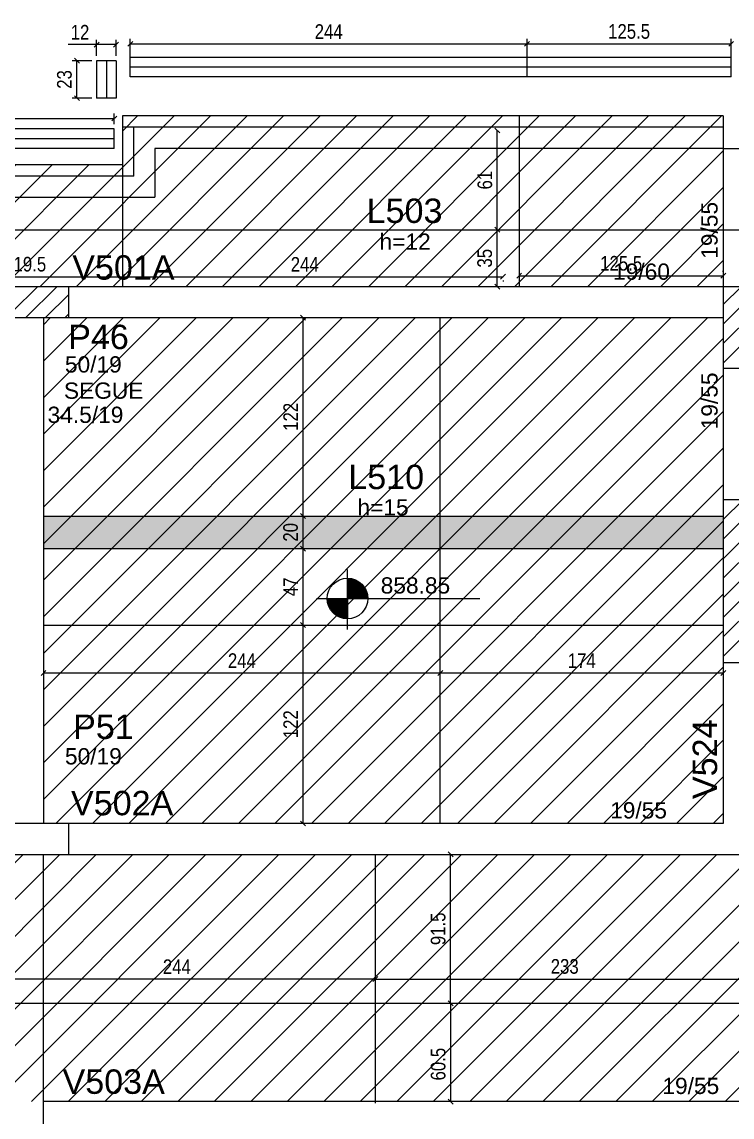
# Model space of a CAD drawing. Header units: millimetres. Extents: x 3536 to 7055, y 911 to 3688.
# Drawn here: x 5786 to 6223, y 3006 to 3680 of the extents above; entities that cross this region are included whole.
import ezdxf

# ---------------------------------------------------------------- set-up
doc = ezdxf.new("R2010")
doc.units = ezdxf.units.MM
for name, color, linetype in [('3', 3, 'Continuous'), ('4', 4, 'Continuous'), ('7', 7, 'Continuous'), ('COTA', 241, 'Continuous'), ('Painéis', 200, 'Continuous'), ('SARR_2.2x7', 40, 'Continuous')]:
    doc.layers.add(name, color=color, linetype=linetype)
doc.layers.add('Hachura', color=251, linetype='Continuous', lineweight=9)
doc.layers.add('REAPROVEITAMENTO', color=251, linetype='Continuous', lineweight=9)
doc.styles.add('COTA TECNICA-50', font='techl___.ttf', dxfattribs={"height": 9})
doc.styles.get("Standard").update_dxf_attribs({"font": 'arial.ttf'})
doc.dimstyles.new('COTA PAINEL-50', dxfattribs={"dimtxt": 9, "dimasz": 3, "dimexe": 3, "dimexo": 3, "dimgap": 3, "dimtad": 1, "dimdec": 1, "dimzin": 12, "dimdsep": 46, "dimtxsty": 'COTA TECNICA-50', "dimblk1": 'OBLIQUE', "dimblk2": 'OBLIQUE', "dimsah": 1, "dimcen": 0.9, "dimclrd": 4, "dimclre": 4, "dimclrt": 240, "dimadec": 1, "dimazin": 3, "dimtfac": 1, "dimtdec": 1, "dimtmove": 0, "dimatfit": 3, "dimfxl": 1, "dimtolj": 1, "dimtzin": 12, "dimarcsym": 0})

# ---------------------------------------------------------------- blocks, each defined once
blk = doc.blocks.new('_Oblique')
at = {"color": 0, "linetype": 'ByBlock', "lineweight": -2}
blk.add_line((-0.5, -0.5), (0.5, 0.5), dxfattribs=at)
blk = doc.blocks.new('*D7')
at = {"layer": 'COTA', "color": 4, "lineweight": -2, "transparency": 16777216}
blk.add_line((6050.05, 3076.44), (6050.05, 3167.94), dxfattribs=at)
at = {"layer": 'Defpoints', "color": 0, "transparency": 16777216}
for p in [(6050.05, 3167.94), (6050.05, 3167.94), (6050.05, 3076.44)]:
    blk.add_point(p, dxfattribs=at)
at = {"layer": 'COTA', "color": 4, "lineweight": -2, "transparency": 16777216, "xscale": 3, "yscale": 3, "zscale": 3}
for p, rotation in [((6050.05, 3167.94), 90), ((6050.05, 3076.44), 270)]:
    blk.add_blockref('_Oblique', p, dxfattribs=dict(at, rotation=rotation))
at = {"layer": 'COTA', "color": 240, "transparency": 16777216, "insert": (6042.43, 3122.19), "char_height": 9, "attachment_point": 5, "rotation": 90, "style": 'COTA TECNICA-50'}
blk.add_mtext('\\A1;91.5', dxfattribs=at)
blk = doc.blocks.new('*D8')
at = {"layer": 'COTA', "color": 4, "lineweight": -2, "transparency": 16777216}
blk.add_line((6003.72, 3091.32), (5759.72, 3091.32), dxfattribs=at)
at = {"layer": 'Defpoints', "color": 0, "transparency": 16777216}
for p in [(5759.72, 3091.32), (5759.72, 3091.32), (6003.72, 3091.32)]:
    blk.add_point(p, dxfattribs=at)
at = {"layer": 'COTA', "color": 4, "lineweight": -2, "transparency": 16777216, "xscale": 3, "yscale": 3, "zscale": 3, "rotation": 180}
blk.add_blockref('_Oblique', (5759.72, 3091.32), dxfattribs=at)
at = {"layer": 'COTA', "color": 4, "lineweight": -2, "transparency": 16777216, "xscale": 3, "yscale": 3, "zscale": 3}
blk.add_blockref('_Oblique', (6003.72, 3091.32), dxfattribs=at)
at = {"layer": 'COTA', "color": 240, "transparency": 16777216, "insert": (5881.72, 3098.89), "char_height": 9, "attachment_point": 5, "style": 'COTA TECNICA-50'}
blk.add_mtext('\\A1;244', dxfattribs=at)
blk = doc.blocks.new('*D10')
at = {"layer": 'COTA', "color": 4, "lineweight": -2, "transparency": 16777216}
blk.add_line((6003.72, 3091.32), (6236.72, 3091.32), dxfattribs=at)
at = {"layer": 'Defpoints', "color": 0, "transparency": 16777216}
for p in [(6003.72, 3091.32), (6236.72, 3091.32), (6236.72, 3091.32)]:
    blk.add_point(p, dxfattribs=at)
at = {"layer": 'COTA', "color": 4, "lineweight": -2, "transparency": 16777216, "xscale": 3, "yscale": 3, "zscale": 3, "rotation": 180}
blk.add_blockref('_Oblique', (6003.72, 3091.32), dxfattribs=at)
at = {"layer": 'COTA', "color": 4, "lineweight": -2, "transparency": 16777216, "xscale": 3, "yscale": 3, "zscale": 3}
blk.add_blockref('_Oblique', (6236.72, 3091.32), dxfattribs=at)
at = {"layer": 'COTA', "color": 240, "transparency": 16777216, "insert": (6120.22, 3099.02), "char_height": 9, "attachment_point": 5, "style": 'COTA TECNICA-50'}
blk.add_mtext('\\A1;233', dxfattribs=at)
blk = doc.blocks.new('*D11')
at = {"layer": 'COTA', "color": 4, "lineweight": -2, "transparency": 16777216}
blk.add_line((6050.05, 3076.44), (6050.05, 3015.94), dxfattribs=at)
at = {"layer": 'Defpoints', "color": 0, "transparency": 16777216}
for p in [(6050.05, 3076.44), (6050.05, 3015.94), (6050.05, 3015.94)]:
    blk.add_point(p, dxfattribs=at)
at = {"layer": 'COTA', "color": 4, "lineweight": -2, "transparency": 16777216, "xscale": 3, "yscale": 3, "zscale": 3}
for p, rotation in [((6050.05, 3076.44), 90), ((6050.05, 3015.94), 270)]:
    blk.add_blockref('_Oblique', p, dxfattribs=dict(at, rotation=rotation))
at = {"layer": 'COTA', "color": 240, "transparency": 16777216, "insert": (6042.45, 3038.99), "char_height": 9, "attachment_point": 5, "rotation": 90, "style": 'COTA TECNICA-50'}
blk.add_mtext('\\A1;60.5', dxfattribs=at)
blk = doc.blocks.new('*D38')
at = {"layer": 'COTA', "color": 4, "lineweight": -2, "transparency": 16777216}
blk.add_line((5959.28, 3497.94), (5959.28, 3375.94), dxfattribs=at)
at = {"layer": 'Defpoints', "color": 0, "transparency": 16777216}
for p in [(5959.28, 3497.94), (5959.28, 3375.94), (5959.28, 3375.94)]:
    blk.add_point(p, dxfattribs=at)
at = {"layer": 'COTA', "color": 4, "lineweight": -2, "transparency": 16777216, "xscale": 3, "yscale": 3, "zscale": 3}
for p, rotation in [((5959.28, 3497.94), 90), ((5959.28, 3375.94), 270)]:
    blk.add_blockref('_Oblique', p, dxfattribs=dict(at, rotation=rotation))
at = {"layer": 'COTA', "color": 240, "transparency": 16777216, "insert": (5951.73, 3436.94), "char_height": 9, "attachment_point": 5, "rotation": 90, "style": 'COTA TECNICA-50'}
blk.add_mtext('\\A1;122', dxfattribs=at)
blk = doc.blocks.new('*D39')
at = {"layer": 'COTA', "color": 4, "lineweight": -2, "transparency": 16777216}
blk.add_line((5959.28, 3375.94), (5959.28, 3355.94), dxfattribs=at)
at = {"layer": 'Defpoints', "color": 0, "transparency": 16777216}
for p in [(5959.28, 3375.94), (5959.28, 3355.94), (5959.28, 3355.94)]:
    blk.add_point(p, dxfattribs=at)
at = {"layer": 'COTA', "color": 4, "lineweight": -2, "transparency": 16777216, "xscale": 3, "yscale": 3, "zscale": 3}
for p, rotation in [((5959.28, 3375.94), 90), ((5959.28, 3355.94), 270)]:
    blk.add_blockref('_Oblique', p, dxfattribs=dict(at, rotation=rotation))
at = {"layer": 'COTA', "color": 240, "transparency": 16777216, "insert": (5951.69, 3365.94), "char_height": 9, "attachment_point": 5, "rotation": 90, "style": 'COTA TECNICA-50'}
blk.add_mtext('\\A1;20', dxfattribs=at)
blk = doc.blocks.new('*D40')
at = {"layer": 'COTA', "color": 4, "lineweight": -2, "transparency": 16777216}
blk.add_line((5959.28, 3355.94), (5959.28, 3308.94), dxfattribs=at)
at = {"layer": 'Defpoints', "color": 0, "transparency": 16777216}
for p in [(5959.28, 3355.94), (5959.28, 3308.94), (5959.28, 3308.94)]:
    blk.add_point(p, dxfattribs=at)
at = {"layer": 'COTA', "color": 4, "lineweight": -2, "transparency": 16777216, "xscale": 3, "yscale": 3, "zscale": 3}
for p, rotation in [((5959.28, 3355.94), 90), ((5959.28, 3308.94), 270)]:
    blk.add_blockref('_Oblique', p, dxfattribs=dict(at, rotation=rotation))
at = {"layer": 'COTA', "color": 240, "transparency": 16777216, "insert": (5951.71, 3332.44), "char_height": 9, "attachment_point": 5, "rotation": 90, "style": 'COTA TECNICA-50'}
blk.add_mtext('\\A1;47', dxfattribs=at)
blk = doc.blocks.new('*D41')
at = {"layer": 'COTA', "color": 4, "lineweight": -2, "transparency": 16777216}
blk.add_line((5959.28, 3308.94), (5959.28, 3186.94), dxfattribs=at)
at = {"layer": 'Defpoints', "color": 0, "transparency": 16777216}
for p in [(5959.28, 3308.94), (5959.28, 3186.94), (5959.28, 3186.94)]:
    blk.add_point(p, dxfattribs=at)
at = {"layer": 'COTA', "color": 4, "lineweight": -2, "transparency": 16777216, "xscale": 3, "yscale": 3, "zscale": 3}
for p, rotation in [((5959.28, 3308.94), 90), ((5959.28, 3186.94), 270)]:
    blk.add_blockref('_Oblique', p, dxfattribs=dict(at, rotation=rotation))
at = {"layer": 'COTA', "color": 240, "transparency": 16777216, "insert": (5951.73, 3247.94), "char_height": 9, "attachment_point": 5, "rotation": 90, "style": 'COTA TECNICA-50'}
blk.add_mtext('\\A1;122', dxfattribs=at)
blk = doc.blocks.new('*D217')
at = {"layer": 'COTA', "color": 4, "lineweight": -2, "transparency": 16777216}
blk.add_line((5799.72, 3279.48), (6043.72, 3279.48), dxfattribs=at)
at = {"layer": 'Defpoints', "color": 0, "transparency": 16777216}
for p in [(5799.72, 3279.48), (6043.72, 3279.48), (6043.72, 3279.48)]:
    blk.add_point(p, dxfattribs=at)
at = {"layer": 'COTA', "color": 4, "lineweight": -2, "transparency": 16777216, "xscale": 3, "yscale": 3, "zscale": 3, "rotation": 180}
blk.add_blockref('_Oblique', (5799.72, 3279.48), dxfattribs=at)
at = {"layer": 'COTA', "color": 4, "lineweight": -2, "transparency": 16777216, "xscale": 3, "yscale": 3, "zscale": 3}
blk.add_blockref('_Oblique', (6043.72, 3279.48), dxfattribs=at)
at = {"layer": 'COTA', "color": 240, "transparency": 16777216, "insert": (5921.72, 3287.05), "char_height": 9, "attachment_point": 5, "style": 'COTA TECNICA-50'}
blk.add_mtext('\\A1;244', dxfattribs=at)
blk = doc.blocks.new('*D42')
at = {"layer": 'COTA', "color": 4, "lineweight": -2, "transparency": 16777216}
blk.add_line((6043.72, 3279.48), (6217.72, 3279.48), dxfattribs=at)
at = {"layer": 'Defpoints', "color": 0, "transparency": 16777216}
for p in [(6043.72, 3279.48), (6217.72, 3279.48), (6217.72, 3279.48)]:
    blk.add_point(p, dxfattribs=at)
at = {"layer": 'COTA', "color": 4, "lineweight": -2, "transparency": 16777216, "xscale": 3, "yscale": 3, "zscale": 3, "rotation": 180}
blk.add_blockref('_Oblique', (6043.72, 3279.48), dxfattribs=at)
at = {"layer": 'COTA', "color": 4, "lineweight": -2, "transparency": 16777216, "xscale": 3, "yscale": 3, "zscale": 3}
blk.add_blockref('_Oblique', (6217.72, 3279.48), dxfattribs=at)
at = {"layer": 'COTA', "color": 240, "transparency": 16777216, "insert": (6130.72, 3287.05), "char_height": 9, "attachment_point": 5, "style": 'COTA TECNICA-50'}
blk.add_mtext('\\A1;174', dxfattribs=at)
blk = doc.blocks.new('*D321')
at = {"layer": 'COTA', "color": 4, "lineweight": -2, "transparency": 16777216}
for p, q in [((5829.36, 3655.84), (5817.31, 3655.84)), ((5820.31, 3632.84), (5820.31, 3655.84)), ((5829.36, 3632.84), (5817.31, 3632.84))]:
    blk.add_line(p, q, dxfattribs=at)
at = {"layer": 'Defpoints', "color": 0, "transparency": 16777216}
for p in [(5820.31, 3655.84), (5832.36, 3655.84), (5832.36, 3632.84)]:
    blk.add_point(p, dxfattribs=at)
at = {"layer": 'COTA', "color": 4, "lineweight": -2, "transparency": 16777216, "xscale": 3, "yscale": 3, "zscale": 3}
for p, rotation in [((5820.31, 3655.84), 90), ((5820.31, 3632.84), 270)]:
    blk.add_blockref('_Oblique', p, dxfattribs=dict(at, rotation=rotation))
at = {"layer": 'COTA', "color": 240, "transparency": 16777216, "insert": (5812.61, 3644.34), "char_height": 9, "attachment_point": 5, "rotation": 90, "style": 'COTA TECNICA-50'}
blk.add_mtext('\\A1;23', dxfattribs=at)
blk = doc.blocks.new('*D323')
at = {"layer": 'COTA', "color": 4, "lineweight": -2, "transparency": 16777216}
for p, q in [((5728.72, 3523.1), (5848.22, 3523.1)), ((5848.22, 3520.94), (5848.22, 3520.1))]:
    blk.add_line(p, q, dxfattribs=at)
at = {"layer": 'Defpoints', "color": 0, "transparency": 16777216}
for p in [(5728.72, 3523.1), (5848.22, 3523.94), (5848.22, 3523.1)]:
    blk.add_point(p, dxfattribs=at)
at = {"layer": 'COTA', "color": 4, "lineweight": -2, "transparency": 16777216, "xscale": 3, "yscale": 3, "zscale": 3, "rotation": 180}
blk.add_blockref('_Oblique', (5728.72, 3523.1), dxfattribs=at)
at = {"layer": 'COTA', "color": 4, "lineweight": -2, "transparency": 16777216, "xscale": 3, "yscale": 3, "zscale": 3}
blk.add_blockref('_Oblique', (5848.22, 3523.1), dxfattribs=at)
at = {"layer": 'COTA', "color": 240, "transparency": 16777216, "insert": (5788.47, 3530.72), "char_height": 9, "attachment_point": 5, "style": 'COTA TECNICA-50'}
blk.add_mtext('\\A1;119.5', dxfattribs=at)
blk = doc.blocks.new('*D313')
at = {"layer": 'COTA', "color": 4, "lineweight": -2, "transparency": 16777216}
for p, q in [((5838.35, 3523.1), (6082.35, 3523.1)), ((6082.35, 3520.68), (6082.35, 3520.1))]:
    blk.add_line(p, q, dxfattribs=at)
at = {"layer": 'Defpoints', "color": 0, "transparency": 16777216}
for p in [(5838.35, 3523.1), (6082.35, 3523.68), (6082.35, 3523.1)]:
    blk.add_point(p, dxfattribs=at)
at = {"layer": 'COTA', "color": 4, "lineweight": -2, "transparency": 16777216, "xscale": 3, "yscale": 3, "zscale": 3, "rotation": 180}
blk.add_blockref('_Oblique', (5838.35, 3523.1), dxfattribs=at)
at = {"layer": 'COTA', "color": 4, "lineweight": -2, "transparency": 16777216, "xscale": 3, "yscale": 3, "zscale": 3}
blk.add_blockref('_Oblique', (6082.35, 3523.1), dxfattribs=at)
at = {"layer": 'COTA', "color": 240, "transparency": 16777216, "insert": (5960.35, 3530.66), "char_height": 9, "attachment_point": 5, "style": 'COTA TECNICA-50'}
blk.add_mtext('\\A1;244', dxfattribs=at)
blk = doc.blocks.new('*D324')
at = {"layer": 'COTA', "color": 4, "lineweight": -2, "transparency": 16777216}
for p, q in [((6092.22, 3523.68), (6217.72, 3523.68)), ((6217.72, 3526.1), (6217.72, 3526.68))]:
    blk.add_line(p, q, dxfattribs=at)
at = {"layer": 'Defpoints', "color": 0, "transparency": 16777216}
for p in [(6092.22, 3523.68), (6217.72, 3523.68), (6217.72, 3523.1)]:
    blk.add_point(p, dxfattribs=at)
at = {"layer": 'COTA', "color": 4, "lineweight": -2, "transparency": 16777216, "xscale": 3, "yscale": 3, "zscale": 3, "rotation": 180}
blk.add_blockref('_Oblique', (6092.22, 3523.68), dxfattribs=at)
at = {"layer": 'COTA', "color": 4, "lineweight": -2, "transparency": 16777216, "xscale": 3, "yscale": 3, "zscale": 3}
blk.add_blockref('_Oblique', (6217.72, 3523.68), dxfattribs=at)
at = {"layer": 'COTA', "color": 240, "transparency": 16777216, "insert": (6154.97, 3531.27), "char_height": 9, "attachment_point": 5, "style": 'COTA TECNICA-50'}
blk.add_mtext('\\A1;125.5', dxfattribs=at)
blk = doc.blocks.new('*D316')
at = {"layer": 'COTA', "color": 4, "lineweight": -2, "transparency": 16777216}
blk.add_line((6078.76, 3516.94), (6078.76, 3551.94), dxfattribs=at)
at = {"layer": 'Defpoints', "color": 0, "transparency": 16777216}
for p in [(6078.76, 3551.94), (6078.76, 3551.94), (6078.76, 3516.94)]:
    blk.add_point(p, dxfattribs=at)
at = {"layer": 'COTA', "color": 4, "lineweight": -2, "transparency": 16777216, "xscale": 3, "yscale": 3, "zscale": 3}
for p, rotation in [((6078.76, 3551.94), 90), ((6078.76, 3516.94), 270)]:
    blk.add_blockref('_Oblique', p, dxfattribs=dict(at, rotation=rotation))
at = {"layer": 'COTA', "color": 240, "transparency": 16777216, "insert": (6071.06, 3534.44), "char_height": 9, "attachment_point": 5, "rotation": 90, "style": 'COTA TECNICA-50'}
blk.add_mtext('\\A1;35', dxfattribs=at)
blk = doc.blocks.new('*D317')
at = {"layer": 'COTA', "color": 4, "lineweight": -2, "transparency": 16777216}
blk.add_line((6078.76, 3551.94), (6078.76, 3612.94), dxfattribs=at)
at = {"layer": 'Defpoints', "color": 0, "transparency": 16777216}
for p in [(6078.76, 3612.94), (6078.76, 3612.94), (6078.76, 3551.94)]:
    blk.add_point(p, dxfattribs=at)
at = {"layer": 'COTA', "color": 4, "lineweight": -2, "transparency": 16777216, "xscale": 3, "yscale": 3, "zscale": 3}
for p, rotation in [((6078.76, 3612.94), 90), ((6078.76, 3551.94), 270)]:
    blk.add_blockref('_Oblique', p, dxfattribs=dict(at, rotation=rotation))
at = {"layer": 'COTA', "color": 240, "transparency": 16777216, "insert": (6071.17, 3582.44), "char_height": 9, "attachment_point": 5, "rotation": 90, "style": 'COTA TECNICA-50'}
blk.add_mtext('\\A1;61', dxfattribs=at)
blk = doc.blocks.new('*D318')
at = {"layer": 'COTA', "color": 4, "lineweight": -2, "transparency": 16777216}
for p, q in [((5853.09, 3651.49), (5853.09, 3669.21)), ((5853.09, 3666.21), (6097.09, 3666.21)), ((6097.09, 3651.49), (6097.09, 3669.21))]:
    blk.add_line(p, q, dxfattribs=at)
at = {"layer": 'Defpoints', "color": 0, "transparency": 16777216}
for p in [(6097.09, 3666.21), (5853.09, 3648.49), (6097.09, 3648.49)]:
    blk.add_point(p, dxfattribs=at)
at = {"layer": 'COTA', "color": 4, "lineweight": -2, "transparency": 16777216, "xscale": 3, "yscale": 3, "zscale": 3, "rotation": 180}
blk.add_blockref('_Oblique', (5853.09, 3666.21), dxfattribs=at)
at = {"layer": 'COTA', "color": 4, "lineweight": -2, "transparency": 16777216, "xscale": 3, "yscale": 3, "zscale": 3}
blk.add_blockref('_Oblique', (6097.09, 3666.21), dxfattribs=at)
at = {"layer": 'COTA', "color": 240, "transparency": 16777216, "insert": (5975.09, 3673.78), "char_height": 9, "attachment_point": 5, "style": 'COTA TECNICA-50'}
blk.add_mtext('\\A1;244', dxfattribs=at)
blk = doc.blocks.new('*D319')
at = {"layer": 'COTA', "color": 4, "lineweight": -2, "transparency": 16777216}
for p, q in [((6097.09, 3651.49), (6097.09, 3669.21)), ((6097.09, 3666.21), (6222.59, 3666.21)), ((6222.59, 3651.49), (6222.59, 3669.21))]:
    blk.add_line(p, q, dxfattribs=at)
at = {"layer": 'Defpoints', "color": 0, "transparency": 16777216}
for p in [(6222.59, 3666.21), (6097.09, 3648.49), (6222.59, 3648.49)]:
    blk.add_point(p, dxfattribs=at)
at = {"layer": 'COTA', "color": 4, "lineweight": -2, "transparency": 16777216, "xscale": 3, "yscale": 3, "zscale": 3, "rotation": 180}
blk.add_blockref('_Oblique', (6097.09, 3666.21), dxfattribs=at)
at = {"layer": 'COTA', "color": 4, "lineweight": -2, "transparency": 16777216, "xscale": 3, "yscale": 3, "zscale": 3}
blk.add_blockref('_Oblique', (6222.59, 3666.21), dxfattribs=at)
at = {"layer": 'COTA', "color": 240, "transparency": 16777216, "insert": (6159.84, 3673.81), "char_height": 9, "attachment_point": 5, "style": 'COTA TECNICA-50'}
blk.add_mtext('\\A1;125.5', dxfattribs=at)
blk = doc.blocks.new('*D320')
at = {"layer": 'COTA', "color": 4, "lineweight": -2, "transparency": 16777216}
for p, q in [((5601.72, 3616.91), (5601.72, 3623.32)), ((5843.22, 3616.91), (5843.22, 3623.32)), ((5601.72, 3620.32), (5843.22, 3620.32))]:
    blk.add_line(p, q, dxfattribs=at)
at = {"layer": 'Defpoints', "color": 0, "transparency": 16777216}
for p in [(5843.22, 3620.32), (5601.72, 3613.91), (5843.22, 3613.91)]:
    blk.add_point(p, dxfattribs=at)
at = {"layer": 'COTA', "color": 4, "lineweight": -2, "transparency": 16777216, "xscale": 3, "yscale": 3, "zscale": 3, "rotation": 180}
blk.add_blockref('_Oblique', (5601.72, 3620.32), dxfattribs=at)
at = {"layer": 'COTA', "color": 4, "lineweight": -2, "transparency": 16777216, "xscale": 3, "yscale": 3, "zscale": 3}
blk.add_blockref('_Oblique', (5843.22, 3620.32), dxfattribs=at)
at = {"layer": 'COTA', "color": 240, "transparency": 16777216, "insert": (5722.47, 3627.92), "char_height": 9, "attachment_point": 5, "style": 'COTA TECNICA-50'}
blk.add_mtext('\\A1;241.5', dxfattribs=at)
blk = doc.blocks.new('*D327')
at = {"layer": 'COTA', "color": 4, "lineweight": -2, "transparency": 16777216}
for p, q in [((5832.36, 3665.78), (5814.98, 3665.78)), ((5832.36, 3658.84), (5832.36, 3668.78)), ((5844.36, 3665.78), (5832.36, 3665.78)), ((5844.36, 3658.84), (5844.36, 3668.78))]:
    blk.add_line(p, q, dxfattribs=at)
at = {"layer": 'Defpoints', "color": 0, "transparency": 16777216}
for p in [(5832.36, 3665.78), (5832.36, 3655.84), (5844.36, 3655.84)]:
    blk.add_point(p, dxfattribs=at)
at = {"layer": 'COTA', "color": 4, "lineweight": -2, "transparency": 16777216, "xscale": 3, "yscale": 3, "zscale": 3, "rotation": 180}
blk.add_blockref('_Oblique', (5832.36, 3665.78), dxfattribs=at)
at = {"layer": 'COTA', "color": 4, "lineweight": -2, "transparency": 16777216, "xscale": 3, "yscale": 3, "zscale": 3}
blk.add_blockref('_Oblique', (5844.36, 3665.78), dxfattribs=at)
at = {"layer": 'COTA', "color": 240, "transparency": 16777216, "insert": (5822.17, 3673.34), "char_height": 9, "attachment_point": 5, "style": 'COTA TECNICA-50'}
blk.add_mtext('\\A1;12', dxfattribs=at)
blk = doc.blocks.new('*D339')
at = {"layer": 'COTA', "color": 4, "lineweight": -2, "transparency": 16777216}
for p, q in [((3837.25, 3551.94), (6875.19, 3551.94)), ((6872.19, 3516.94), (6872.19, 3551.94))]:
    blk.add_line(p, q, dxfattribs=at)
at = {"layer": 'Defpoints', "color": 0, "transparency": 16777216}
for p in [(3834.25, 3551.94), (6872.19, 3551.94), (6872.19, 3516.94)]:
    blk.add_point(p, dxfattribs=at)
at = {"layer": 'COTA', "color": 4, "lineweight": -2, "transparency": 16777216, "xscale": 3, "yscale": 3, "zscale": 3}
for p, rotation in [((6872.19, 3551.94), 90), ((6872.19, 3516.94), 270)]:
    blk.add_blockref('_Oblique', p, dxfattribs=dict(at, rotation=rotation))
at = {"layer": 'COTA', "color": 240, "transparency": 16777216, "insert": (6864.49, 3534.44), "char_height": 9, "attachment_point": 5, "rotation": 90, "style": 'COTA TECNICA-50'}
blk.add_mtext('\\A1;35', dxfattribs=at)

msp = doc.modelspace()

# ---------------------------------------------------------------- hatches: boundary and pattern name
at = {"layer": 'Hachura', "linetype": 'ByBlock'}
h = msp.add_hatch(color=256, dxfattribs=at)
h.dxf.hatch_style = 1
h.paths.add_polyline_path([(5799.72, 3355.94), (6217.72, 3355.94), (6217.72, 3375.94), (5799.72, 3375.94)])
at = {"layer": 'REAPROVEITAMENTO', "linetype": 'ByBlock'}
h = msp.add_hatch(dxfattribs=at)
h.set_pattern_fill('ANSI31', color=256, scale=5, style=2)
h.set_pattern_definition([(45, (-2850.029, 1761.824), (-11.22532, 11.22532), [])])
h.paths.add_polyline_path([(6217.72, 3621.94), (5848.22, 3621.94), (5848.22, 3591.94), (5362.72, 3591.94), (5362.72, 3516.94), (6217.72, 3516.94)])
h = msp.add_hatch(dxfattribs=at)
h.set_pattern_fill('ANSI31', color=256, scale=5, style=2)
h.set_pattern_definition([(45, (-677.529, 1573.824), (-11.22532, 11.22532), [])])
h.paths.add_polyline_path([(6217.72, 3186.94), (5799.72, 3186.94), (5799.72, 3497.94), (6217.72, 3497.94)])
h = msp.add_hatch(dxfattribs=at)
h.set_pattern_fill('ANSI31', color=256, scale=5, style=2)
h.set_pattern_definition([(45, (-159.788, 880.324), (-11.22532, 11.22532), [])])
h.paths.add_polyline_path([(3823.72, 3167.94), (3823.72, 3015.94), (6236.72, 3015.94), (6236.72, 3167.94)])

# ---------------------------------------------------------------- linework, layer by layer
at = {"layer": '3', "linetype": 'Continuous', "ltscale": 15}
for p, q in [((6217.72, 3601.94), (5868.22, 3601.94)), ((5868.22, 3601.94), (5868.22, 3571.94)), ((4838.22, 3571.94), (5868.22, 3571.94)), ((5780.72, 3501.73), (5795.93, 3516.94)), ((5788.95, 3497.94), (5807.95, 3516.94)), ((6217.72, 3505.98), (6228.68, 3516.94)), ((5800.98, 3497.94), (5815.22, 3512.19)), ((6217.72, 3493.96), (6236.72, 3512.96)), ((5799.72, 3497.94), (5799.72, 3186.94)), ((5813, 3497.94), (5815.22, 3500.17)), ((6217.72, 3481.94), (6236.72, 3500.94)), ((6217.72, 3469.92), (6236.72, 3488.92)), ((6217.72, 3373.75), (6229.91, 3385.94)), ((6217.72, 3385.77), (6217.89, 3385.94)), ((6217.72, 3361.73), (6236.72, 3380.73)), ((6217.72, 3349.71), (6236.72, 3368.71)), ((6217.72, 3337.69), (6236.72, 3356.69)), ((5986.65, 3306.13), (5986.65, 3342.98)), ((6217.72, 3325.67), (6236.72, 3344.67)), ((5986.65, 3337.73), (5986.65, 3312.73)), ((5986.65, 3337.13), (5990.5, 3337.13)), ((5986.65, 3336.33), (5992.4, 3336.33)), ((5986.65, 3335.54), (5993.72, 3335.54)), ((5986.65, 3334.75), (5994.76, 3334.75)), ((5986.65, 3333.95), (5995.6, 3333.95)), ((5986.65, 3333.16), (5996.31, 3333.16)), ((5986.65, 3332.37), (5996.91, 3332.37)), ((5986.65, 3331.58), (5997.42, 3331.58)), ((5986.65, 3330.78), (5997.85, 3330.78)), ((5986.65, 3329.99), (5998.21, 3329.99)), ((5986.65, 3329.2), (5998.5, 3329.2)), ((5986.65, 3328.4), (5998.74, 3328.4)), ((5986.65, 3327.61), (5998.92, 3327.61)), ((5986.65, 3326.82), (5999.05, 3326.82)), ((5986.65, 3326.03), (5999.15, 3326.03)), ((6217.72, 3313.65), (6236.72, 3332.65)), ((5967.6, 3325.23), (6067.99, 3325.23)), ((5974.15, 3325.23), (5999.15, 3325.23)), ((5986.65, 3324.44), (5974.15, 3324.44)), ((5986.65, 3323.65), (5974.25, 3323.65)), ((5986.65, 3322.85), (5974.38, 3322.85)), ((5986.65, 3322.06), (5974.56, 3322.06)), ((5986.65, 3321.27), (5974.79, 3321.27)), ((5986.65, 3320.48), (5975.09, 3320.48)), ((5986.65, 3319.68), (5975.45, 3319.68)), ((6217.72, 3301.63), (6236.72, 3320.63)), ((5986.65, 3318.89), (5975.88, 3318.89)), ((5986.65, 3318.1), (5976.39, 3318.1)), ((5986.65, 3317.3), (5976.99, 3317.3)), ((5986.65, 3316.51), (5977.69, 3316.51)), ((5986.65, 3315.72), (5978.54, 3315.72)), ((5986.65, 3314.93), (5979.58, 3314.93)), ((5986.65, 3314.13), (5980.9, 3314.13)), ((5986.65, 3313.34), (5982.8, 3313.34)), ((6217.72, 3289.6), (6236.72, 3308.6)), ((5799.72, 2986.94), (5799.72, 3167.94))]:
    msp.add_line(p, q, dxfattribs=at)
at = {"layer": '3', "linetype": 'Continuous'}
for points in [[(6217.72, 3601.94), (6217.72, 3516.94)], [(6217.72, 3601.94), (6236.72, 3601.94)], [(6217.72, 3516.94), (5815.22, 3516.94)], [(5815.22, 3497.94), (6217.72, 3497.94)], [(6217.72, 3466.94), (6217.72, 3385.94)], [(6217.72, 3285.94), (6217.72, 3186.94)], [(6217.72, 3186.94), (5815.22, 3186.94)], [(5815.22, 3167.94), (6227.22, 3167.94)], [(6236.72, 3015.94), (5799.72, 3015.94)]]:
    msp.add_lwpolyline(points, dxfattribs=at)
msp.add_circle((5986.65, 3325.23), 12.5, dxfattribs=at)
at = {"layer": '7', "linetype": 'Continuous'}
for points in [[(5765.22, 3497.94), (5815.22, 3497.94), (5815.22, 3516.94), (5765.22, 3516.94), (5765.22, 3497.94)], [(5780.72, 3497.94), (5815.22, 3497.94), (5815.22, 3516.94), (5780.72, 3516.94), (5780.72, 3497.94)], [(6217.72, 3466.94), (6236.72, 3466.94), (6236.72, 3516.94), (6217.72, 3516.94), (6217.72, 3466.94)], [(6217.72, 3285.94), (6236.72, 3285.94), (6236.72, 3385.94), (6217.72, 3385.94), (6217.72, 3285.94)], [(5765.22, 3167.94), (5815.22, 3167.94), (5815.22, 3186.94), (5765.22, 3186.94), (5765.22, 3167.94)]]:
    msp.add_lwpolyline(points, dxfattribs=at)
at = {"layer": 'Painéis', "linetype": 'ByBlock'}
for p, q in [((6097.09, 3657.89), (5853.09, 3657.89)), ((6222.59, 3657.89), (6097.09, 3657.89)), ((5832.36, 3655.84), (5832.36, 3632.84)), ((5844.36, 3655.84), (5844.36, 3632.84)), ((6097.09, 3645.89), (5853.09, 3645.89)), ((6222.59, 3645.89), (6097.09, 3645.89)), ((5843.22, 3613.91), (5601.72, 3613.91)), ((5843.22, 3601.91), (5601.72, 3601.91))]:
    msp.add_line(p, q, dxfattribs=at)
at = {"layer": 'Painéis'}
for p, q in [((5853.09, 3645.89), (5853.09, 3657.89)), ((6097.09, 3645.89), (6097.09, 3657.89)), ((6097.09, 3645.89), (6097.09, 3657.89)), ((6222.59, 3645.89), (6222.59, 3657.89)), ((5844.36, 3655.84), (5832.36, 3655.84)), ((5844.36, 3655.84), (5832.36, 3655.84)), ((5844.36, 3632.84), (5832.36, 3632.84)), ((6217.72, 3621.94), (5848.22, 3621.94)), ((5848.22, 3621.94), (5848.22, 3591.94)), ((6092.22, 3621.94), (6092.22, 3516.94)), ((6217.72, 3621.94), (6217.72, 3601.94)), ((5843.22, 3601.91), (5843.22, 3613.91)), ((5848.22, 3591.94), (5362.72, 3591.94)), ((5848.22, 3591.94), (5848.22, 3516.94)), ((5362.72, 3551.94), (6217.72, 3551.94)), ((6043.72, 3186.94), (6043.72, 3497.94)), ((5799.72, 3375.94), (6217.72, 3375.94)), ((5799.72, 3355.94), (6217.72, 3355.94)), ((5799.72, 3308.94), (6217.72, 3308.94)), ((6003.72, 3167.94), (6003.72, 3015.02)), ((3823.72, 3076.44), (6962.72, 3076.44))]:
    msp.add_line(p, q, dxfattribs=at)
at = {"layer": 'SARR_2.2x7', "linetype": 'Continuous'}
for p, q in [((5838.36, 3655.84), (5838.36, 3632.84)), ((6097.09, 3651.89), (5853.09, 3651.89)), ((6222.59, 3651.89), (6097.09, 3651.89)), ((6092.22, 3614.94), (5848.22, 3614.94)), ((5855.22, 3584.94), (5855.22, 3614.94)), ((6217.72, 3614.94), (6092.22, 3614.94)), ((5843.22, 3607.91), (5601.72, 3607.91)), ((5848.22, 3584.94), (5606.72, 3584.94)), ((5855.22, 3584.94), (5848.22, 3584.94))]:
    msp.add_line(p, q, dxfattribs=at)

# ---------------------------------------------------------------- texts
at = {"layer": '3', "linetype": 'Continuous'}
for p in [(6214.27, 3534.1), (6214.27, 3429.25)]:
    msp.add_text('19/55', height=10, rotation=90, dxfattribs=at).set_placement(p)
for s, p in [('h=12', (6006.36, 3539.64)), ('19/60', (6149.99, 3521.2)), ('50/19', (5812.88, 3464.16)), ('SEGUE', (5812.28, 3448.04)), ('34.5/19', (5802.24, 3433.18)), ('h=15', (5992.79, 3376.3)), ('858.85', (6007.08, 3328.29)), ('50/19', (5812.91, 3223.25)), ('19/55', (6148.17, 3190.03)), ('19/55', (6180.3, 3020.64))]:
    msp.add_text(s, height=10, dxfattribs=at).set_placement(p)
at = {"layer": '4', "linetype": 'Continuous'}
for s, p in [('L503', (5998.45, 3556.11)), ('V501A', (5817.41, 3521.27)), ('P46', (5814.9, 3478.56)), ('L510', (5987.16, 3392.49)), ('P51', (5817.93, 3238.92)), ('V502A', (5816.64, 3192)), ('V503A', (5811.42, 3020.74))]:
    msp.add_text(s, height=15, dxfattribs=at).set_placement(p)
msp.add_text('V524', height=15, rotation=90, dxfattribs=at).set_placement((6213.97, 3201.94))

# ---------------------------------------------------------------- dimensions: what is measured, and where the dimension line sits
at = {"layer": 'COTA'}
for base, p1, p2, picture, middle in [((5832.36, 3665.78), (5844.36, 3655.84), (5832.36, 3655.84), '*D327', (5822.17, 3673.34)), ((6043.72, 3279.48), (5799.72, 3279.48), (6043.72, 3279.48), '*D217', (5921.72, 3287.05)), ((6217.72, 3279.48), (6043.72, 3279.48), (6217.72, 3279.48), '*D42', (6130.72, 3287.05)), ((5759.72, 3091.32), (6003.72, 3091.32), (5759.72, 3091.32), '*D8', (5881.72, 3098.89)), ((6236.72, 3091.32), (6003.72, 3091.32), (6236.72, 3091.32), '*D10', (6120.22, 3099.02))]:
    dim = msp.add_linear_dim(base=base, p1=p1, p2=p2, dimstyle='COTA PAINEL-50', dxfattribs=at)
    dim.commit()
    dim.dimension.update_dxf_attribs({"geometry": picture, "text_midpoint": middle})
for base, p1, p2, angle, picture, middle in [((6097.09, 3666.21), (5853.09, 3648.49), (6097.09, 3648.49), 0, '*D318', (5975.09, 3673.78)), ((6222.59, 3666.21), (6097.09, 3648.49), (6222.59, 3648.49), 0, '*D319', (6159.84, 3673.81)), ((5820.31, 3655.84), (5832.36, 3632.84), (5832.36, 3655.84), 90, '*D321', (5812.61, 3644.34)), ((5843.22, 3620.32), (5601.72, 3613.91), (5843.22, 3613.91), 180, '*D320', (5722.47, 3627.92)), ((6078.76, 3612.94), (6078.76, 3551.94), (6078.76, 3612.94), 90, '*D317', (6071.17, 3582.44)), ((6872.19, 3551.94), (6872.19, 3516.94), (3834.25, 3551.94), 90, '*D339', (6864.49, 3534.44)), ((6078.76, 3551.94), (6078.76, 3516.94), (6078.76, 3551.94), 90, '*D316', (6071.06, 3534.44)), ((5848.22, 3523.1), (5728.72, 3523.1), (5848.22, 3523.94), 0, '*D323', (5788.47, 3530.72)), ((6082.35, 3523.1), (5838.35, 3523.1), (6082.35, 3523.68), 0, '*D313', (5960.35, 3530.66)), ((6217.72, 3523.68), (6092.22, 3523.68), (6217.72, 3523.1), 0, '*D324', (6154.97, 3531.27)), ((5959.28, 3375.94), (5959.28, 3497.94), (5959.28, 3375.94), 90, '*D38', (5951.73, 3436.94)), ((5959.28, 3355.94), (5959.28, 3375.94), (5959.28, 3355.94), 90, '*D39', (5951.69, 3365.94)), ((5959.28, 3308.94), (5959.28, 3355.94), (5959.28, 3308.94), 90, '*D40', (5951.71, 3332.44)), ((5959.28, 3186.94), (5959.28, 3308.94), (5959.28, 3186.94), 90, '*D41', (5951.73, 3247.94)), ((6050.05, 3167.94), (6050.05, 3076.44), (6050.05, 3167.94), 90, '*D7', (6042.43, 3122.19))]:
    dim = msp.add_linear_dim(base=base, p1=p1, p2=p2, angle=angle, dimstyle='COTA PAINEL-50', dxfattribs=at)
    dim.commit()
    dim.dimension.update_dxf_attribs({"geometry": picture, "text_midpoint": middle})
dim = msp.add_linear_dim(base=(6050.05, 3015.94), p1=(6050.05, 3076.44), p2=(6050.05, 3015.94), angle=90, dimstyle='COTA PAINEL-50', dxfattribs=at)
dim.commit()
dim.dimension.update_dxf_attribs({"geometry": '*D11', "text_midpoint": (6050.05, 3038.99), "dimtype": 160})

doc.saveas('drawing.dxf')
